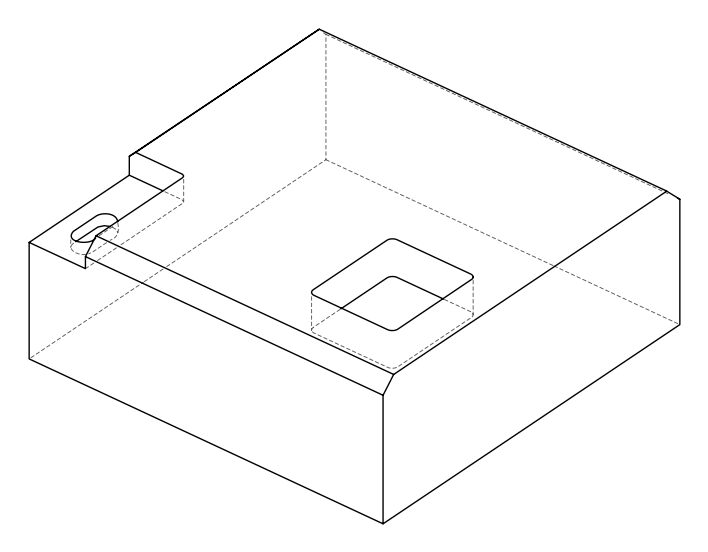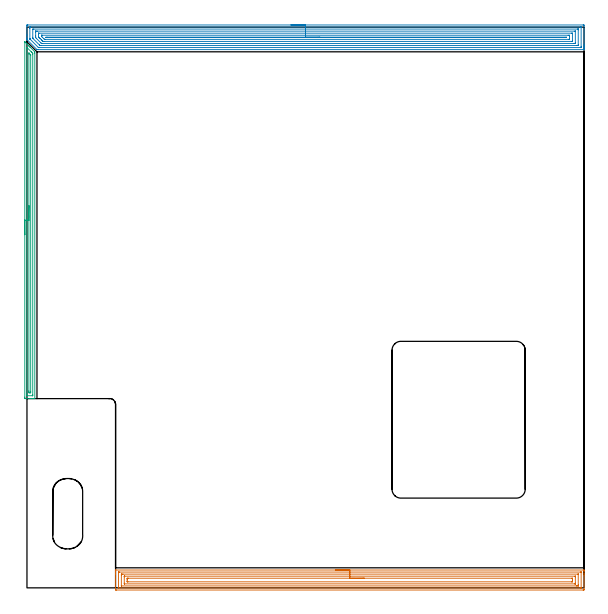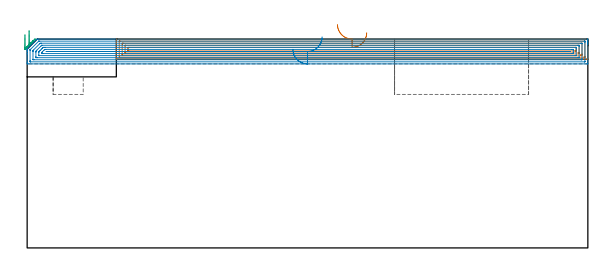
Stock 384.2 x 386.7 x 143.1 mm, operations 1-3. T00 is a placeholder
(PLAN: 6 operations, 2 tool changes, 148.3 min)
(1 AREA_MILL | FG_CHAMFER_SURFACE | UGT0205_001 | 13.22 min | 31426 mm3)
(2 AREA_MILL_1 | FG_CHAMFER_SURFACE_1 | UGT0205_001 | 21.61 min | 55497 mm3)
(3 AREA_MILL_2 | FG_CHAMFER_SURFACE_2 | UGT0205_001 | 6.01 min | 5872 mm3)
(4 MILL_CORNER_NOTCH_RECTANGULAR | CORNER_NOTCH_RECTANGULAR | NXT0201_008 | Follow Part, ap 1.5, ae 75% | 76.9 min | 205675 mm3)
(5 MILL_RECTANGULAR_POCKET | POCKET_RECTANGULAR_STRAIGHT | NXT0201_011 | Follow Part, ap 3, ae 75% | 29.22 min | 374960 mm3)
(6 MILL_RECTANGULAR_POCKET_1 | POCKET_RECTANGULAR_STRAIGHT_1 | NXT0201_011 | Follow Part, ap 3, ae 75% | 1.33 min | 11099 mm3)
(TOOL UGT0205_001 | Chamfer Mill 20 x 3 x 45 deg. | D20 FL50 Z2)
(TOOL NXT0201_008 | ENDMILL 6mm [2P460-0600-NA 1630] | D6 FL26 Z6)
(TOOL NXT0201_011 | ENDMILL 12mm [2P460-1200-NA 1630] | D12 FL38 Z6)
(OP 1 AREA_MILL)
G17 G21 G94 G90
T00 M6
G54
G17 G0 G90 X212.65 Y12.3 S1061 M3
G43 Z153.1 H0
G94 G1 X212.688 Z152.228 F250.
X212.802 Z151.363
X212.991 Z150.512
X213.253 Z149.68
X213.587 Z148.874
X213.99 Z148.1
X214.458 Z147.364
X214.99 Z146.672
X215.579 Z146.029
X216.222 Z145.439
X216.914 Z144.908
X217.65 Z144.44
X218.424 Z144.037
X219.23 Z143.703
X220.062 Z143.441
X220.913 Z143.252
X221.778 Z143.138
X222.65 Z143.1
X384.02
X384.19 Y12.297 Z143.088
X384.198 Y12.162 Z142.954
X384.2 Y12.021 Z142.821
Y11.785 Z142.585
Y11.08 Z141.875
Y9.854 Z140.651
Y9.332 Z140.127
Y8.719 Z139.515
Y-0.894 Z129.904
X384.197 Y-1.154 Z129.643
X384.19 Y-1.493 Z129.304
X383.924 Y-1.498 Z129.301
X383.573 Y-1.5 Z129.3
X61.727
X61.376 Y-1.498 Z129.301
X61.11 Y-1.493 Z129.304
X61.104 Y-1.154 Z129.643
X61.1 Y-0.541 Z130.256
Y9.332 Z140.127
Y9.854 Z140.651
Y10.206 Z141.002
Y10.728 Z141.524
Y11.08 Z141.875
Y11.785 Z142.585
Y12.021 Z142.821
X61.102 Y12.162 Z142.954
X61.11 Y12.297 Z143.088
X61.28 Y12.3 Z143.1
X222.65
Y10.886 Z141.686
X381.984 Y10.885 Z141.685
X382.141 Y10.883 Z141.683
X382.179 Y10.881 Z141.681
X382.19 Y10.879 Z141.679
X382.193 Y10.868 Z141.668
X382.197 Y10.835 Z141.635
X382.2 Y10.675 Z141.475
X382.199 Y0.188 Z130.988
X382.196 Y0.052 Z130.852
X382.191 Y-0.055 Z130.745
X382.188 Y-0.08 Z130.72
X382.174 Y-0.081 Z130.719
X382.132 Y-0.083 Z130.717
X381.785 Y-0.085 Z130.715
X381.586 Y-0.086 Z130.714
X63.316 Y-0.085 Z130.715
X63.159 Y-0.084 Z130.716
X63.121 Y-0.081 Z130.719
X63.11 Y-0.079 Z130.721
X63.107 Y-0.069 Z130.731
X63.103 Y-0.035 Z130.765
X63.1 Y0.125 Z130.925
Y10.612 Z141.412
X63.104 Y10.748 Z141.548
X63.109 Y10.855 Z141.655
X63.112 Y10.88 Z141.68
X63.126 Y10.881 Z141.681
X63.168 Y10.883 Z141.683
X63.515 Y10.885 Z141.685
X63.714 Y10.886 Z141.686
X222.65
Y9.471 Z140.271
X379.997
X380.138 Y9.468 Z140.268
X380.177 Y9.465 Z140.265
X380.19 Y9.463 Z140.263
X380.193 Y9.451 Z140.251
X380.198 Y9.399 Z140.199
X380.199 Y9.332 Z140.132
X380.2 Y9.134 Z139.934
X380.199 Y2.143 Z132.943
X380.192 Y1.467 Z132.267
X380.19 Y1.369 Z132.169
X380.178 Y1.335 Z132.135
X380.134 Y1.333 Z132.133
X379.997 Y1.331 Z132.131
X379.245 Y1.329 Z132.129
X379.103 Y1.328 Z132.128
X65.303 Y1.329 Z132.129
X65.161 Y1.332 Z132.132
X65.123 Y1.335 Z132.135
X65.11 Y1.337 Z132.137
X65.107 Y1.349 Z132.149
X65.102 Y1.401 Z132.201
X65.101 Y1.467 Z132.267
X65.1 Y1.666 Z132.466
Y8.657 Z139.457
X65.108 Y9.332 Z140.132
X65.11 Y9.431 Z140.231
X65.122 Y9.465 Z140.265
X65.166 Y9.467 Z140.267
X65.303 Y9.469 Z140.269
X66.055 Y9.471 Z140.271
X66.197
X222.65
Y8.057 Z138.857
X378.053
X378.1 Y8.056 Z138.856
X378.149 Y8.053 Z138.853
X378.181 Y8.051 Z138.851
X378.19 Y8.014 Z138.814
X378.2 Y7.593 Z138.393
Y3.224 Z134.024
X378.196 Y2.783 Z133.583
X378.193 Y2.757 Z133.557
X378.19 Y2.75 Z133.55
X378.173 Y2.748 Z133.548
X378.088 Y2.744 Z133.544
X377.959 Y2.743 Z133.543
X377.798
X67.247
X67.2 Y2.744 Z133.544
X67.151 Y2.746 Z133.546
X67.119 Y2.749 Z133.549
X67.11 Y2.786 Z133.586
X67.1 Y3.207 Z134.007
Y7.576 Z138.376
X67.104 Y8.017 Z138.817
X67.107 Y8.043 Z138.843
X67.11 Y8.05 Z138.85
X67.127 Y8.052 Z138.852
X67.212 Y8.055 Z138.855
X67.341 Y8.057 Z138.857
X67.502
X222.65
Y6.643 Z137.443
X375.596
X375.959 Y6.64 Z137.44
X376.14 Y6.638 Z137.438
X376.179 Y6.636 Z137.436
X376.19 Y6.613 Z137.413
X376.192 Y6.557 Z137.357
X376.199 Y6.053 Z136.853
X376.2 Y4.963 Z135.763
X376.197 Y4.307 Z135.107
X376.192 Y4.211 Z135.011
X376.187 Y4.164 Z134.964
X376.144 Y4.162 Z134.962
X375.939 Y4.159 Z134.959
X375.527 Y4.157 Z134.957
X375.457
X69.704
X69.341 Y4.159 Z134.959
X69.159 Y4.162 Z134.962
X69.121 Y4.164 Z134.964
X69.11 Y4.187 Z134.987
X69.108 Y4.243 Z135.043
X69.101 Y4.747 Z135.547
X69.1 Y5.837 Z136.637
X69.103 Y6.493 Z137.293
X69.108 Y6.589 Z137.389
X69.113 Y6.636 Z137.436
X69.156 Y6.638 Z137.438
X69.361 Y6.64 Z137.44
X69.773 Y6.643 Z137.443
X69.843
X222.65
X223.522 Z137.481
X224.386 Z137.595
X225.238 Z137.784
X226.07 Z138.046
X226.876 Z138.38
X227.65 Z138.783
X228.386 Z139.251
X229.078 Z139.783
X229.721 Z140.372
X230.31 Z141.015
X230.841 Z141.707
X231.31 Z142.443
X231.713 Z143.217
X232.047 Z144.023
X232.309 Z144.855
X232.498 Z145.706
X232.612 Z146.571
X232.65 Z147.443
G0 Z153.1
M5
M2
(OP 2 AREA_MILL_1)
G17 G21 G94 G90
T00 M6
G54
G17 G0 G90 X182.1 Y388.2 S1061 M3
G43 Z153.1 H0
Z136.1
G94 G1 X182.138 Z135.228 F250.
X182.252 Z134.364
X182.441 Z133.512
X182.703 Z132.68
X183.037 Z131.874
X183.44 Z131.1
X183.908 Z130.364
X184.44 Z129.672
X185.029 Z129.029
X185.672 Z128.44
X186.364 Z127.908
X187.1 Z127.44
X187.874 Z127.037
X188.68 Z126.703
X189.512 Z126.441
X190.364 Z126.252
X191.228 Z126.138
X192.1 Z126.1
X383.591
X383.962 Y388.196 Z126.102
X384.19 Y388.192 Z126.106
X384.2 Y387.96 Z126.338
Y374.986 Z139.309
Y374.381 Z139.913
Y373.818 Z140.479
Y373.495 Z140.801
Y372.932 Z141.364
Y372.608 Z141.687
Y371.961 Z142.338
Y371.581 Z142.719
Y371.229 Z143.062
X384.191 Y371.203 Z143.088
X384.038 Y371.2 Z143.1
X7.751
X6.899 Y371.207 Z143.093
X6.858 Y371.241 Z143.058
X0.153 Y377.947 Z136.353
X0.01 Y378.099 Z136.194
X0.001 Y378.248 Z136.045
X0. Y378.569 Z135.73
Y379.053 Z135.247
Y379.7 Z134.595
Y380.91 Z133.387
Y381.473 Z132.821
Y387.073 Z127.224
X0.004 Y387.678 Z126.619
X0.008 Y388.192 Z126.106
X0.09 Y388.194 Z126.103
X0.609 Y388.2 Z126.1
X192.1
Y386.786 Z127.514
X381.805
X382.028 Y386.784 Z127.516
X382.135 Y386.781 Z127.519
X382.182 Y386.779 Z127.521
X382.19 Y386.749 Z127.551
X382.194 Y386.649 Z127.651
X382.199 Y386.401 Z127.899
Y373.495 Z140.805
X382.198 Y373.105 Z141.195
X382.19 Y372.711 Z141.589
X382.184 Y372.621 Z141.679
X382.137 Y372.619 Z141.681
X382.027 Y372.616 Z141.684
X381.805 Y372.614 Z141.686
X8.644
X8.195 Y372.616 Z141.684
X7.974 Y372.62 Z141.68
X7.95 Y372.621 Z141.679
X7.921 Y372.641 Z141.659
X7.855 Y372.7 Z141.6
X7.751 Y372.8 Z141.5
X2.395 Y378.155 Z136.145
X2.067 Y378.487 Z135.813
X2.028 Y378.529 Z135.771
X2.012 Y378.549 Z135.751
X2.009 Y378.579 Z135.721
X2.003 Y378.683 Z135.617
X2.001 Y378.813 Z135.487
Y385.905 Z128.395
X2.002 Y386.295 Z128.005
X2.01 Y386.689 Z127.611
X2.016 Y386.779 Z127.521
X2.063 Y386.781 Z127.519
X2.173 Y386.784 Z127.516
X2.395 Y386.786 Z127.514
X192.1
Y385.372 Z128.928
X379.665 Y385.371 Z128.929
X380.02 Y385.37 Z128.93
X380.138 Y385.368 Z128.932
X380.177 Y385.365 Z128.935
X380.19 Y385.357 Z128.943
X380.194 Y385.317 Z128.983
X380.198 Y385.198 Z129.102
X380.2 Y385.019 Z129.281
Y384.84 Z129.46
X380.199 Y374.381 Z139.919
X380.197 Y374.205 Z140.095
X380.187 Y374.036 Z140.264
X380.02 Y374.033 Z140.267
X379.481 Y374.029 Z140.271
X9.891
X9.537 Y374.031 Z140.269
X8.992 Y374.035 Z140.265
X8.644 Y374.356 Z139.944
X8.618 Y374.381 Z139.919
X4.18 Y378.819 Z135.481
X4.074 Y378.932 Z135.368
X4.024 Y378.987 Z135.313
X4.01 Y379.163 Z135.137
X4.003 Y379.521 Z134.779
X4.001 Y379.7 Z134.6
Y385.019 Z129.281
X4.003 Y385.195 Z129.105
X4.012 Y385.365 Z128.935
X4.18 Y385.367 Z128.933
X4.719 Y385.371 Z128.929
X192.1 Y385.372 Z128.928
Y383.957 Z130.343
X377.518
X378.106 Y383.954 Z130.346
X378.173 Y383.952 Z130.348
X378.188 Y383.951 Z130.349
X378.192 Y383.934 Z130.366
X378.196 Y383.884 Z130.416
X378.199 Y383.683 Z130.617
X378.2 Y376.154 Z138.146
X378.198 Y375.728 Z138.572
X378.193 Y375.515 Z138.785
X378.19 Y375.463 Z138.837
X378.183 Y375.449 Z138.851
X378.159 Y375.448 Z138.852
X378.056 Y375.445 Z138.855
X377.342 Y375.443 Z138.857
X377.165
X10.253
X10.074 Y375.445 Z138.855
X10.03 Y375.447 Z138.853
X10.013 Y375.449 Z138.851
X9.954 Y375.504 Z138.796
X9.785 Y375.667 Z138.633
X9.537 Y375.912 Z138.388
X9.294 Y376.154 Z138.146
X6.637 Y378.813 Z135.487
X6.419 Y379.036 Z135.264
X6.01 Y379.455 Z134.845
X6.001 Y379.665 Z134.635
X6. Y379.7 Z134.6
Y380.552 Z133.748
Y383.246 Z131.054
X6.002 Y383.672 Z130.628
X6.007 Y383.885 Z130.415
X6.01 Y383.937 Z130.363
X6.017 Y383.951 Z130.349
X6.04 Y383.952 Z130.348
X6.144 Y383.955 Z130.345
X6.858 Y383.957 Z130.343
X7.035
X192.1
Y382.543 Z131.757
X375.556 Y382.542 Z131.758
X375.741 Y382.541 Z131.759
X376.111 Y382.536 Z131.764
X376.191 Y382.532 Z131.768
X376.194 Y382.506 Z131.794
X376.197 Y382.451 Z131.849
X376.199 Y382.359 Z131.941
X376.2 Y377.288 Z137.012
X376.197 Y377.041 Z137.259
X376.192 Y376.881 Z137.419
X376.191 Y376.867 Z137.433
X376.147 Y376.864 Z137.436
X376.049 Y376.86 Z137.44
X375.926 Y376.858 Z137.442
X12.215 Y376.857 Z137.443
X11.506 Y376.858 Z137.442
X11.322 Y376.86 Z137.44
X11.138 Y376.864 Z137.436
X11.036 Y376.874 Z137.426
X10.978 Y376.928 Z137.372
X10.861 Y377.041 Z137.259
X10.429 Y377.469 Z136.831
X9.971 Y377.927 Z136.373
X9.085 Y378.813 Z135.487
X8.644 Y379.254 Z135.046
X8.202 Y379.7 Z134.6
X8.058 Y379.85 Z134.45
X8.01 Y379.902 Z134.398
X8.007 Y379.94 Z134.36
X8.003 Y380.02 Z134.28
X8. Y380.339 Z133.961
Y382.112 Z132.188
X8.003 Y382.359 Z131.941
X8.008 Y382.518 Z131.782
X8.009 Y382.533 Z131.767
X8.053 Y382.536 Z131.764
X8.151 Y382.54 Z131.76
X8.274 Y382.542 Z131.758
X192.1 Y382.543 Z131.757
Y381.129 Z133.171
X373.225 Y381.128 Z133.172
X373.771 Y381.125 Z133.175
X374.124 Y381.122 Z133.178
X374.19 Y381.113 Z133.187
X374.196 Y381.051 Z133.249
X374.199 Y380.586 Z133.714
X374.2 Y380.16 Z134.14
Y378.813 Z135.487
Y378.388 Z135.912
X374.197 Y378.326 Z135.974
X374.192 Y378.29 Z136.01
X374.188 Y378.278 Z136.022
X374.179 Y378.276 Z136.024
X374.044 Y378.273 Z136.027
X373.771 Y378.272 Z136.028
X373.424 Y378.271 Z136.029
X12.761
X12.215 Y378.274 Z136.026
X12.137 Y378.275 Z136.025
X12.093 Y378.278 Z136.022
X12.051 Y378.308 Z135.992
X11.878 Y378.477 Z135.823
X11.535 Y378.813 Z135.487
X10.429 Y379.919 Z134.381
X10.1 Y380.256 Z134.044
X10.02 Y380.339 Z133.961
X10.01 Y380.445 Z133.855
X10.006 Y380.586 Z133.714
X10.001 Y381.012 Z133.288
X10.003 Y381.074 Z133.226
X10.008 Y381.11 Z133.19
X10.012 Y381.123 Z133.177
X10.021 Y381.124 Z133.176
X10.156 Y381.127 Z133.173
X10.429 Y381.128 Z133.172
X10.776 Y381.129 Z133.171
X192.1
Y379.715 Z134.585
X371.078
X371.971 Y379.714 Z134.586
X371.985 Y379.713 Z134.587
X372.103 Y379.7 Z134.6
X371.998 Y379.687 Z134.613
X371.985 Y379.686 Z134.614
X371.107 Y379.685 Z134.615
X14.015
X13.117 Y379.691 Z134.609
X13.108 Y379.694 Z134.606
X13.103 Y379.7 Z134.6
X13.1 Y379.708 Z134.592
X13.108 Y379.709 Z134.591
X13.985 Y379.715 Z134.585
X192.1
X192.972 Z134.623
X193.836 Z134.737
X194.688 Z134.926
X195.52 Z135.188
X196.326 Z135.522
X197.1 Z135.925
X197.836 Z136.394
X198.528 Z136.925
X199.171 Z137.514
X199.76 Z138.157
X200.292 Z138.85
X200.76 Z139.585
X201.163 Z140.359
X201.497 Z141.165
X201.759 Z141.997
X201.948 Z142.849
X202.062 Z143.714
X202.1 Z144.585
G0 Z153.1
M5
M2
(OP 3 AREA_MILL_2)
G17 G21 G94 G90
T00 M6
G54
G17 G0 G90 X-1.5 Y243.55 S1061 M3
G43 Z153.1 H0
Z146.2
G94 G1 Y243.588 Z145.328 F250.
Y243.702 Z144.464
Y243.891 Z143.612
Y244.153 Z142.78
Y244.487 Z141.974
Y244.89 Z141.2
Y245.358 Z140.464
Y245.889 Z139.772
Y246.479 Z139.129
Y247.122 Z138.54
Y247.814 Z138.008
Y248.55 Z137.54
Y249.324 Z137.137
Y250.13 Z136.803
Y250.962 Z136.541
Y251.813 Z136.352
Y252.678 Z136.238
Y253.55 Z136.2
X-1.499 Y376.573 Z136.199
X-1.494 Y376.583 Z136.203
X-1.477 Y376.573 Z136.221
X-1.38 Y376.48 Z136.319
X0.017 Y375.084 Z137.715
X0.197 Y374.905 Z137.893
X0.701 Y374.399 Z138.401
X0.91 Y374.19 Z138.608
X1.074 Y374.029 Z138.768
X1.23 Y373.871 Z138.928
X1.357 Y373.744 Z139.055
X1.512 Y373.59 Z139.207
X1.66 Y373.441 Z139.358
X1.804 Y373.297 Z139.502
X1.95 Y373.152 Z139.646
X2.09 Y373.011 Z139.788
X2.251 Y372.85 Z139.949
X2.388 Y372.714 Z140.084
X5.378 Y369.722 Z143.078
X5.393 Y369.696 Z143.093
X5.4 Y368.829 Z143.1
Y130.675
X5.398 Y130.51 Z143.089
X5.253 Y130.503 Z142.945
X5.1 Y130.5 Z142.8
X4.829 Z142.528
X4.141 Z141.836
X2.921 Z140.618
X2.388 Z140.083
X1.778 Z139.473
X-0.851 Z136.845
X-1.118 Y130.502 Z136.579
X-1.336 Y130.505 Z136.361
X-1.492 Y130.51 Z136.205
X-1.496 Y130.736 Z136.202
X-1.499 Y131.122 Z136.201
X-1.5 Y131.512 Z136.2
Y253.55
X-0.086 Z137.614
X-0.085 Y372.634 Z137.615
X-0.084 Y372.692 Z137.616
X-0.083 Y372.719 Z137.617
X-0.081 Y372.721 Z137.619
X-0.075 Y372.718 Z137.625
X-0.014 Y372.661 Z137.686
X0.247 Y372.403 Z137.947
X2.928 Y369.722 Z140.628
X3.265 Y369.383 Z140.965
X3.811 Y368.829 Z141.511
X3.979 Y368.64 Z141.679
X3.981 Y368.461 Z141.681
X3.985 Y368.094 Z141.685
Y133.069
X3.984 Y132.909 Z141.684
X3.979 Y132.543 Z141.679
X3.973 Y132.51 Z141.673
X3.907 Y132.506 Z141.607
X3.8 Y132.502 Z141.5
X3.666 Y132.5 Z141.366
X0.16 Y132.501 Z137.86
X-0.02 Y132.505 Z137.68
X-0.052 Y132.508 Z137.648
X-0.079 Y132.513 Z137.621
X-0.08 Y132.554 Z137.62
X-0.084 Y132.749 Z137.616
X-0.085 Y132.909 Z137.615
X-0.086 Y133.644 Z137.614
Y253.55
X1.328 Z139.028
X1.329 Y368.121 Z139.029
X1.334 Y368.829 Z139.034
X1.335 Y368.841 Z139.035
X1.363 Y368.829 Z139.063
X1.512 Y368.685 Z139.212
X2.266 Y367.935 Z139.966
X2.388 Y367.812 Z140.088
X2.482 Y367.716 Z140.182
X2.528 Y367.666 Z140.228
X2.549 Y367.64 Z140.249
X2.565 Y367.599 Z140.265
X2.569 Y367.228 Z140.269
X2.571 Y367.041 Z140.271
Y135.404
X2.566 Y134.697 Z140.266
X2.565 Y134.517 Z140.265
X2.388 Y134.51 Z140.088
X1.701 Y134.504 Z139.401
X1.512 Y134.51 Z139.212
X1.335 Y134.519 Z139.035
X1.332 Y134.697 Z139.032
X1.33 Y134.882 Z139.03
X1.329 Y135.59 Z139.029
X1.328 Y135.777 Z139.028
Y253.55
Y254.421 Z139.067
Y255.286 Z139.18
Y256.138 Z139.369
Y256.97 Z139.632
Y257.776 Z139.965
Y258.55 Z140.368
Y259.286 Z140.837
Y259.978 Z141.368
Y260.621 Z141.957
Y261.21 Z142.601
Y261.741 Z143.293
Y262.21 Z144.028
Y262.613 Z144.802
Y262.947 Z145.608
Y263.209 Z146.44
Y263.398 Z147.292
Y263.512 Z148.157
Y263.55 Z149.028
G0 Z153.1
M5
M2
